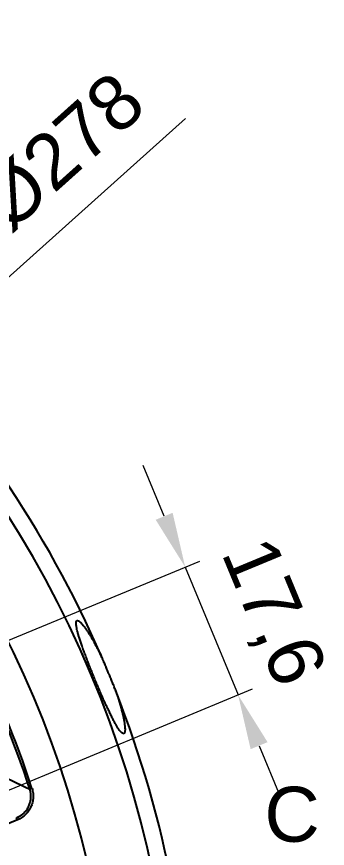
# Model space of a CAD drawing. Header units: millimetres. Extents: x 18 to 755, y 19 to 576.
# Drawn here: x 713.9 to 753.5, y 267.4 to 373.3 of the extents above; entities that cross this region are included whole.
import ezdxf

# ---------------------------------------------------------------- set-up
doc = ezdxf.new("R2010")
doc.units = ezdxf.units.MM
doc.layers.add('1', color=7, linetype='Continuous', true_color=0xffffff)
doc.styles.add('Arial', font='Arial')
doc.dimstyles.get("Standard").update_dxf_attribs({"dimtxt": 0.18, "dimasz": 0.18, "dimexe": 0.18, "dimexo": 0.0625, "dimgap": 0.09, "dimtad": 0, "dimtih": 1, "dimtoh": 1, "dimdec": 4, "dimzin": 0, "dimdsep": 46, "dimtxsty": 'Standard', "dimcen": 0.09, "dimadec": 0, "dimazin": 0, "dimtfac": 1, "dimtdec": 4, "dimtofl": 0, "dimtmove": 0, "dimatfit": 3, "dimfxl": 1, "dimtolj": 1, "dimtzin": 0, "dimarcsym": 0})

# ---------------------------------------------------------------- blocks, each defined once
blk = doc.blocks.new('_U0')
at = {"layer": '1', "color": 18, "linetype": 'Continuous', "lineweight": 13}
for p, q in [((700.69, 329.27), (735.4, 360.39)), ((493.69, 143.7), (700.69, 329.27)), ((493.69, 143.7), (695.48, 324.59))]:
    blk.add_line(p, q, dxfattribs=at)
at = {"layer": '1', "color": 18}
for points in [[(696.26, 323.73), (694.7, 325.46), (700.69, 329.27)], [(498.12, 149.24), (499.68, 147.5), (493.69, 143.7)]]:
    blk.add_solid(points, dxfattribs=at)
at = {"layer": 'Defpoints', "color": 0}
for p in [(700.69, 329.27), (493.69, 143.7)]:
    blk.add_point(p, dxfattribs=at)
at = {"layer": '1', "color": 18, "lineweight": -3, "insert": (708.25, 350.86), "char_height": 7, "attachment_point": 1, "rotation": 41.8749, "style": 'Arial'}
blk.add_mtext('\\A1;%%c278', dxfattribs=at)
blk = doc.blocks.new('_U11')
at = {"layer": '1', "color": 18, "linetype": 'Continuous', "lineweight": 13}
for p, q in [((732.67, 309.72), (729.99, 316.18)), ((702.57, 289.67), (737.2, 304.01)), ((735.35, 303.25), (742.09, 286.97)), ((709.31, 273.39), (743.94, 287.74)), ((744.77, 280.5), (747.45, 274.04))]:
    blk.add_line(p, q, dxfattribs=at)
at = {"layer": '1', "color": 18}
for points in [[(731.59, 309.27), (733.75, 310.16), (735.35, 303.25)], [(745.85, 280.95), (743.69, 280.06), (742.09, 286.97)]]:
    blk.add_solid(points, dxfattribs=at)
at = {"layer": 'Defpoints', "color": 0}
for p in [(702.57, 289.67), (742.09, 286.97), (709.31, 273.39)]:
    blk.add_point(p, dxfattribs=at)
at = {"layer": '1', "color": 18, "lineweight": -3, "insert": (746.37, 307.75), "char_height": 7, "attachment_point": 1, "rotation": 292.5009, "style": 'Arial'}
blk.add_mtext('\\A1;17,6', dxfattribs=at)

msp = doc.modelspace()

# ---------------------------------------------------------------- linework, layer by layer
at = {"layer": '1', "color": 7, "lineweight": -3}
for p, q in [((715.83, 275.07), (715.55, 274.97)), ((713.98, 271.06), (713.87, 271.33)), ((713.98, 271.06), (682.2, 257.89))]:
    msp.add_line(p, q, dxfattribs=at)
for radius, start, end in [(136.86, 270, 90), (129, 270, 90), (139, 23.4805, 66.5195), (124.46, 18.015, 26.9868), (124.75, 18.015, 26.9868), (139, 338.4805, 21.5195)]:
    msp.add_arc((597.19, 236.48), radius, start, end, dxfattribs=at)
for points, knots in [([(727.4, 282.05), (727.37, 282.06), (727.33, 282.09), (727.24, 282.15), (727.15, 282.24), (727.05, 282.36), (726.97, 282.47), (726.94, 282.51), (726.9, 282.57), (726.89, 282.59), (726.86, 282.64), (726.84, 282.66), (726.77, 282.77), (726.64, 282.97), (726.44, 283.32), (726.3, 283.59), (726.18, 283.8), (726.15, 283.87), (726.09, 283.98), (726.07, 284.02), (726.03, 284.1), (726.01, 284.14), (725.91, 284.33), (725.75, 284.66), (725.58, 285.01), (725.41, 285.38), (725.32, 285.57), (725.19, 285.86), (725.14, 285.96), (725.07, 286.11), (725.05, 286.16), (725.01, 286.26), (724.98, 286.31), (724.87, 286.56), (724.69, 286.98), (724.5, 287.4), (724.32, 287.83), (724.22, 288.05), (724.11, 288.33), (724.08, 288.38), (724.04, 288.5), (723.97, 288.66), (723.9, 288.83), (723.76, 289.16), (723.58, 289.6), (723.4, 290.04), (723.27, 290.37), (723.23, 290.48), (723.16, 290.64), (723.14, 290.7), (723.1, 290.81), (723.08, 290.86), (722.97, 291.13), (722.89, 291.34), (722.73, 291.76), (722.58, 292.16), (722.43, 292.55), (722.35, 292.79), (722.33, 292.84), (722.3, 292.94), (722.28, 292.98), (722.23, 293.12), (722.2, 293.22), (722.1, 293.48), (721.99, 293.83), (721.89, 294.15), (721.81, 294.38), (721.78, 294.49), (721.75, 294.6), (721.73, 294.67), (721.72, 294.71), (721.67, 294.88), (721.63, 295.01), (721.57, 295.26), (721.52, 295.49), (721.49, 295.68), (721.47, 295.82), (721.46, 295.86), (721.45, 295.92), (721.45, 295.94), (721.45, 295.98), (721.45, 296), (721.44, 296.09), (721.45, 296.21), (721.47, 296.3), (721.48, 296.34)], [0, 0, 0, 0, 0.03125, 0.03125, 0.0625, 0.09375, 0.09375, 0.109375, 0.109375, 0.117187, 0.117187, 0.125, 0.125, 0.15625, 0.1875, 0.21875, 0.21875, 0.234375, 0.234375, 0.242187, 0.242187, 0.25, 0.25, 0.28125, 0.3125, 0.3125, 0.34375, 0.34375, 0.359375, 0.359375, 0.367187, 0.367187, 0.375, 0.375, 0.40625, 0.4375, 0.4375, 0.46875, 0.46875, 0.476562, 0.476562, 0.484375, 0.5, 0.5, 0.53125, 0.5625, 0.5625, 0.578125, 0.578125, 0.585937, 0.585937, 0.59375, 0.59375, 0.625, 0.625, 0.65625, 0.6875, 0.6875, 0.695312, 0.695312, 0.703125, 0.703125, 0.71875, 0.71875, 0.75, 0.78125, 0.78125, 0.796875, 0.804687, 0.804687, 0.8125, 0.8125, 0.84375, 0.84375, 0.875, 0.90625, 0.90625, 0.921875, 0.921875, 0.929687, 0.929687, 0.9375, 0.9375, 0.96875, 1, 1, 1, 1]), ([(721.48, 296.34), (721.5, 296.37), (721.51, 296.4), (721.56, 296.43), (721.61, 296.45), (721.68, 296.43), (721.76, 296.4), (721.8, 296.38), (721.86, 296.33), (721.87, 296.32), (721.89, 296.3), (721.93, 296.27), (721.97, 296.24), (722.05, 296.16), (722.16, 296.05), (722.29, 295.9), (722.42, 295.73), (722.49, 295.64), (722.58, 295.52), (722.6, 295.49), (722.64, 295.44), (722.66, 295.41), (722.72, 295.33), (722.75, 295.28), (722.87, 295.11), (723.03, 294.87), (723.2, 294.6), (723.37, 294.31), (723.46, 294.16), (723.58, 293.97), (723.6, 293.93), (723.64, 293.85), (723.67, 293.81), (723.74, 293.69), (723.78, 293.6), (723.92, 293.35), (724.11, 293), (724.3, 292.64), (724.49, 292.26), (724.58, 292.07), (724.68, 291.87)], [0, 0, 0, 0, 0.0625, 0.0625, 0.125, 0.1875, 0.1875, 0.25, 0.25, 0.265625, 0.265625, 0.28125, 0.3125, 0.3125, 0.375, 0.4375, 0.4375, 0.5, 0.5, 0.515625, 0.515625, 0.53125, 0.53125, 0.5625, 0.5625, 0.625, 0.6875, 0.6875, 0.75, 0.75, 0.765625, 0.765625, 0.78125, 0.78125, 0.8125, 0.8125, 0.875, 0.9375, 0.9375, 1, 1, 1, 1]), ([(726.5, 287.47), (726.43, 287.65), (726.29, 288.01), (726.07, 288.56), (725.84, 289.12), (725.69, 289.49), (725.59, 289.72), (725.57, 289.77), (725.53, 289.86), (725.51, 289.91), (725.46, 290.04), (725.42, 290.14), (725.3, 290.42), (725.15, 290.78), (724.91, 291.33), (724.76, 291.69), (724.68, 291.87)], [0, 0, 0, 0, 0.125, 0.25, 0.375, 0.5, 0.5, 0.53125, 0.53125, 0.5625, 0.5625, 0.625, 0.625, 0.75, 0.875, 1, 1, 1, 1]), ([(726.5, 287.47), (726.57, 287.26), (726.64, 287.06), (726.77, 286.66), (726.9, 286.26), (727.01, 285.89), (727.09, 285.61), (727.13, 285.47), (727.17, 285.34), (727.19, 285.25), (727.2, 285.21), (727.26, 284.99), (727.31, 284.82), (727.38, 284.5), (727.46, 284.18), (727.51, 283.9), (727.55, 283.69), (727.56, 283.63), (727.58, 283.53), (727.59, 283.5), (727.6, 283.44), (727.6, 283.41), (727.62, 283.25), (727.64, 283.14), (727.66, 282.93), (727.68, 282.73), (727.68, 282.57), (727.68, 282.46), (727.67, 282.43), (727.67, 282.38), (727.67, 282.36), (727.67, 282.33), (727.66, 282.32), (727.65, 282.24), (727.64, 282.2), (727.61, 282.12), (727.57, 282.06), (727.52, 282.03), (727.47, 282.03), (727.44, 282.03), (727.4, 282.05)], [0, 0, 0, 0, 0.0625, 0.0625, 0.125, 0.1875, 0.1875, 0.21875, 0.234375, 0.234375, 0.25, 0.25, 0.3125, 0.3125, 0.375, 0.4375, 0.4375, 0.46875, 0.46875, 0.484375, 0.484375, 0.5, 0.5, 0.5625, 0.5625, 0.625, 0.6875, 0.6875, 0.71875, 0.71875, 0.734375, 0.734375, 0.75, 0.75, 0.8125, 0.8125, 0.875, 0.9375, 0.9375, 1, 1, 1, 1]), ([(713.87, 271.33), (713.87, 271.33), (713.89, 271.34), (713.91, 271.35), (713.94, 271.36), (713.96, 271.37), (713.98, 271.38), (714.01, 271.39), (714.03, 271.4), (714.05, 271.41), (714.07, 271.43), (714.1, 271.44), (714.12, 271.45), (714.14, 271.46), (714.16, 271.47), (714.19, 271.48), (714.21, 271.5), (714.23, 271.51), (714.25, 271.52), (714.27, 271.53), (714.29, 271.55), (714.31, 271.56), (714.33, 271.57), (714.35, 271.58), (714.37, 271.6), (714.39, 271.61), (714.41, 271.62), (714.43, 271.64), (714.45, 271.65), (714.47, 271.67), (714.49, 271.68), (714.51, 271.69), (714.53, 271.71), (714.55, 271.72), (714.57, 271.74), (714.59, 271.75), (714.6, 271.76), (714.62, 271.78), (714.64, 271.79), (714.66, 271.81), (714.67, 271.82), (714.69, 271.84), (714.71, 271.85), (714.72, 271.87), (714.74, 271.88), (714.76, 271.9), (714.77, 271.91), (714.85, 271.99), (714.99, 272.13), (715.16, 272.34), (715.31, 272.58), (715.43, 272.82), (715.53, 273.07), (715.61, 273.33), (715.67, 273.61), (715.69, 273.81), (715.69, 273.93), (715.69, 273.98), (715.7, 274.03), (715.69, 274.08), (715.69, 274.13), (715.69, 274.18), (715.69, 274.23), (715.68, 274.28), (715.68, 274.34), (715.67, 274.39), (715.67, 274.44), (715.66, 274.49), (715.65, 274.55), (715.64, 274.6), (715.63, 274.65), (715.62, 274.71), (715.61, 274.76), (715.59, 274.81), (715.58, 274.87), (715.56, 274.92), (715.55, 274.96), (715.55, 274.97)], [0, 0, 0, 0, 0.005809, 0.011607, 0.017393, 0.023167, 0.028928, 0.034677, 0.040413, 0.046136, 0.051845, 0.05754, 0.06322, 0.068886, 0.074536, 0.080171, 0.085791, 0.091394, 0.096981, 0.102551, 0.108104, 0.11364, 0.119158, 0.124658, 0.130139, 0.135602, 0.141046, 0.146471, 0.151876, 0.157261, 0.162626, 0.167971, 0.173295, 0.178598, 0.183879, 0.189139, 0.194378, 0.199594, 0.204787, 0.209959, 0.215107, 0.220232, 0.225334, 0.230412, 0.235466, 0.240496, 0.245502, 0.250483, 0.313708, 0.376574, 0.438826, 0.500224, 0.561607, 0.623859, 0.686739, 0.749991, 0.760912, 0.77195, 0.783101, 0.794364, 0.805735, 0.817213, 0.828793, 0.840475, 0.852253, 0.864126, 0.876089, 0.888141, 0.900278, 0.912495, 0.924791, 0.93716, 0.949601, 0.962109, 0.974681, 0.987312, 1, 1, 1, 1]), ([(715.83, 275.07), (715.89, 274.87), (715.93, 274.67), (715.99, 274.28), (715.99, 274.07), (715.97, 273.67), (715.94, 273.47), (715.85, 273.08), (715.78, 272.88), (715.61, 272.51), (715.51, 272.34), (715.27, 272.01), (715.14, 271.86), (714.85, 271.58), (714.69, 271.45), (714.35, 271.23), (714.17, 271.14), (713.98, 271.06)], [0, 0, 0, 0, 0.125, 0.125, 0.25, 0.25, 0.375, 0.375, 0.5, 0.5, 0.625, 0.625, 0.75, 0.75, 0.875, 0.875, 1, 1, 1, 1])]:
    msp.add_open_spline(points, degree=3, knots=knots, dxfattribs=at)
msp.add_open_spline([(710.96, 277.11), (712.5, 276.41), (714.03, 275.69), (715.55, 274.97)], degree=3, dxfattribs=at)

# ---------------------------------------------------------------- texts
at = {"layer": '1', "color": 7, "lineweight": -3, "insert": (745.44, 268.17), "char_height": 7, "attachment_point": 7, "line_spacing_factor": 1.047437, "style": 'Arial'}
msp.add_mtext('\\fArial|b0|i0;\\W1.0000;C', dxfattribs=at)

# ---------------------------------------------------------------- dimensions: what is measured, and where the dimension line sits
at = {"layer": '1', "color": 7, "lineweight": -3}
dim = msp.add_diameter_dim_2p(p1=(493.69, 143.7), p2=(700.69, 329.27), dimstyle='Standard', override={"dimtxt": 7, "dimasz": 7, "dimexe": 2, "dimexo": 0, "dimgap": 3.5, "dimtad": 1, "dimtih": 0, "dimtoh": 0, "dimdec": 1, "dimlfac": 1, "dimzin": 8, "dimdsep": 44, "dimlunit": 2, "dimpost": '%%c<>', "dimtxsty": 'Arial', "dimsah": 1, "dimse1": 0, "dimse2": 0, "dimsd1": 0, "dimsd2": 0, "dimclrd": 18, "dimclre": 18, "dimclrt": 18, "dimtol": 0, "dimtm": -0.1, "dimtfac": 1, "dimtdec": 2, "dimtofl": 1, "dimtmove": 0, "dimatfit": 2, "dimtzin": 8, "dimlwd": 13, "dimlwe": 13}, dxfattribs=at)
dim.commit()
dim.dimension.update_dxf_attribs({"geometry": '_U0', "text_midpoint": (724.21, 350.35), "dimtype": 163})
dim = msp.add_linear_dim(base=(742.09, 286.97), p1=(702.57, 289.67), p2=(709.31, 273.39), angle=292.5009, dimstyle='Standard', override={"dimtxt": 7, "dimasz": 7, "dimexe": 2, "dimexo": 0, "dimgap": 3.5, "dimtad": 1, "dimtih": 0, "dimtoh": 0, "dimdec": 1, "dimlfac": 1, "dimzin": 8, "dimdsep": 44, "dimlunit": 2, "dimtxsty": 'Arial', "dimsah": 1, "dimse1": 0, "dimse2": 0, "dimsd1": 0, "dimsd2": 0, "dimclrd": 18, "dimclre": 18, "dimclrt": 18, "dimtol": 0, "dimtm": -0.1, "dimtfac": 1, "dimtdec": 2, "dimtofl": 1, "dimtmove": 0, "dimtzin": 8, "dimlwd": 13, "dimlwe": 13}, dxfattribs=at)
dim.commit()
dim.dimension.update_dxf_attribs({"geometry": '_U11', "text_midpoint": (738.72, 295.11), "dimtype": 161})

doc.saveas('drawing.dxf')
